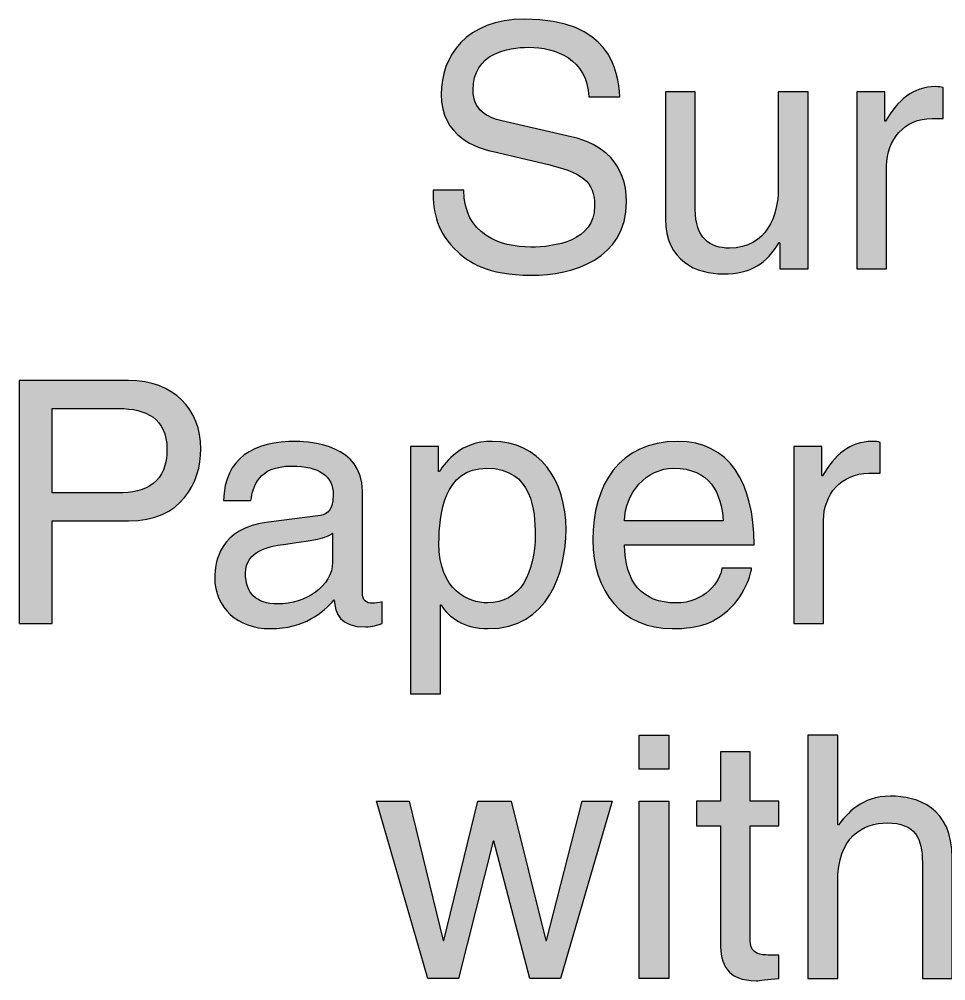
# Model space of a CAD drawing. Extents: x -2 to 117, y 23 to 140.
# Drawn here: x 9.27 to 29.53, y 23.32 to 44.36 of the extents above; entities that cross this region are included whole.
import ezdxf

# ---------------------------------------------------------------- set-up
doc = ezdxf.new("R2010")
doc.units = 0
doc.header["$MEASUREMENT"] = 0
doc.layers.add('MODEL_NAME', color=3, linetype='CONTINUOUS')

# ---------------------------------------------------------------- blocks, each defined once
blk = doc.blocks.new('AI9-BLK1')
at = {"layer": 'MODEL_NAME'}
h = blk.add_hatch(color=2, dxfattribs=at)
edge = h.paths.add_edge_path()
edge.add_spline(control_points=[(-24.844, 5.038), (-24.881, 5.861), (-25.562, 6.12), (-26.162, 6.12), (-26.614, 6.12), (-27.377, 5.994), (-27.377, 5.186), (-27.377, 4.735), (-27.059, 4.586), (-26.748, 4.512), (-26.748, 4.512), (-25.229, 4.164), (-25.229, 4.164), (-24.54, 4.001), (-24.022, 3.586), (-24.022, 2.742), (-24.022, 1.482), (-25.192, 1.134), (-26.103, 1.134), (-27.089, 1.134), (-27.474, 1.43), (-27.711, 1.645), (-28.163, 2.053), (-28.252, 2.497), (-28.252, 2.994), (-28.252, 2.994), (-27.577, 2.994), (-27.577, 2.994), (-27.577, 2.03), (-26.792, 1.749), (-26.111, 1.749), (-25.592, 1.749), (-24.718, 1.882), (-24.718, 2.645), (-24.718, 3.201), (-24.977, 3.379), (-25.851, 3.586), (-25.851, 3.586), (-26.94, 3.838), (-26.94, 3.838), (-27.289, 3.92), (-28.074, 4.164), (-28.074, 5.09), (-28.074, 5.92), (-27.533, 6.735), (-26.244, 6.735), (-24.384, 6.735), (-24.199, 5.624), (-24.17, 5.038), (-24.17, 5.038), (-24.844, 5.038), (-24.844, 5.038)], knot_values=[0, 0, 0, 0, 1, 1, 1, 2, 2, 2, 3, 3, 3, 4, 4, 4, 5, 5, 5, 6, 6, 6, 7, 7, 7, 8, 8, 8, 9, 9, 9, 10, 10, 10, 11, 11, 11, 12, 12, 12, 13, 13, 13, 14, 14, 14, 15, 15, 15, 16, 16, 16, 17, 17, 17, 17], degree=3, periodic=0)
h = blk.add_hatch(color=2, dxfattribs=at)
edge = h.paths.add_edge_path()
edge.add_spline(control_points=[(-18.332, 1.275), (-18.332, 1.275), (-18.984, 1.275), (-18.984, 1.275), (-18.984, 1.275), (-18.984, 5.149), (-18.984, 5.149), (-18.984, 5.149), (-18.369, 5.149), (-18.369, 5.149), (-18.369, 5.149), (-18.369, 4.505), (-18.369, 4.505), (-18.369, 4.505), (-18.354, 4.505), (-18.354, 4.505), (-18.095, 4.957), (-17.754, 5.26), (-17.265, 5.26), (-17.184, 5.26), (-17.146, 5.253), (-17.095, 5.238), (-17.095, 5.238), (-17.095, 4.564), (-17.095, 4.564), (-17.095, 4.564), (-17.339, 4.564), (-17.339, 4.564), (-17.947, 4.564), (-18.332, 4.09), (-18.332, 3.527), (-18.332, 3.527), (-18.332, 1.275), (-18.332, 1.275)], knot_values=[0, 0, 0, 0, 1, 1, 1, 2, 2, 2, 3, 3, 3, 4, 4, 4, 5, 5, 5, 6, 6, 6, 7, 7, 7, 8, 8, 8, 9, 9, 9, 10, 10, 10, 11, 11, 11, 11], degree=3, periodic=0)
h = blk.add_hatch(color=2, dxfattribs=at)
edge = h.paths.add_edge_path()
edge.add_spline(control_points=[(-20.665, 1.275), (-20.665, 1.275), (-20.665, 1.838), (-20.665, 1.838), (-20.665, 1.838), (-20.68, 1.853), (-20.68, 1.853), (-20.955, 1.401), (-21.288, 1.164), (-21.91, 1.164), (-22.481, 1.164), (-23.17, 1.438), (-23.17, 2.364), (-23.17, 2.364), (-23.17, 5.149), (-23.17, 5.149), (-23.17, 5.149), (-22.518, 5.149), (-22.518, 5.149), (-22.518, 5.149), (-22.518, 2.579), (-22.518, 2.579), (-22.518, 1.942), (-22.192, 1.727), (-21.769, 1.727), (-20.947, 1.727), (-20.703, 2.453), (-20.703, 3.016), (-20.703, 3.016), (-20.703, 5.149), (-20.703, 5.149), (-20.703, 5.149), (-20.051, 5.149), (-20.051, 5.149), (-20.051, 5.149), (-20.051, 1.275), (-20.051, 1.275), (-20.051, 1.275), (-20.665, 1.275), (-20.665, 1.275)], knot_values=[0, 0, 0, 0, 1, 1, 1, 2, 2, 2, 3, 3, 3, 4, 4, 4, 5, 5, 5, 6, 6, 6, 7, 7, 7, 8, 8, 8, 9, 9, 9, 10, 10, 10, 11, 11, 11, 12, 12, 12, 13, 13, 13, 13], degree=3, periodic=0)
h = blk.add_hatch(color=2, dxfattribs=at)
edge = h.paths.add_edge_path(flags=16)
edge.add_spline(control_points=[(-36.582, -3.627), (-36.582, -3.627), (-35.152, -3.627), (-35.152, -3.627), (-34.508, -3.627), (-34.071, -3.39), (-34.071, -2.671), (-34.071, -1.997), (-34.53, -1.782), (-35.123, -1.782), (-35.123, -1.782), (-36.582, -1.782), (-36.582, -1.782), (-36.582, -1.782), (-36.582, -3.627), (-36.582, -3.627)], knot_values=[0, 0, 0, 0, 1, 1, 1, 2, 2, 2, 3, 3, 3, 4, 4, 4, 5, 5, 5, 5], degree=3, periodic=0)
edge = h.paths.add_edge_path()
edge.add_spline(control_points=[(-36.582, -6.486), (-36.582, -6.486), (-37.301, -6.486), (-37.301, -6.486), (-37.301, -6.486), (-37.301, -1.167), (-37.301, -1.167), (-37.301, -1.167), (-34.908, -1.167), (-34.908, -1.167), (-33.923, -1.167), (-33.33, -1.804), (-33.33, -2.664), (-33.33, -3.405), (-33.752, -4.242), (-34.908, -4.242), (-34.908, -4.242), (-36.582, -4.242), (-36.582, -4.242), (-36.582, -4.242), (-36.582, -6.486), (-36.582, -6.486)], knot_values=[0, 0, 0, 0, 1, 1, 1, 2, 2, 2, 3, 3, 3, 4, 4, 4, 5, 5, 5, 6, 6, 6, 7, 7, 7, 7], degree=3, periodic=0)
h = blk.add_hatch(color=2, dxfattribs=at)
edge = h.paths.add_edge_path(flags=16)
edge.add_spline(control_points=[(-30.448, -4.508), (-30.552, -4.59), (-30.715, -4.649), (-31.522, -4.753), (-31.841, -4.797), (-32.352, -4.893), (-32.352, -5.383), (-32.352, -5.805), (-32.137, -6.057), (-31.648, -6.057), (-31.041, -6.057), (-30.448, -5.664), (-30.448, -5.146), (-30.448, -5.146), (-30.448, -4.508), (-30.448, -4.508)], knot_values=[0, 0, 0, 0, 1, 1, 1, 2, 2, 2, 3, 3, 3, 4, 4, 4, 5, 5, 5, 5], degree=3, periodic=0)
edge = h.paths.add_edge_path()
edge.add_spline(control_points=[(-32.834, -3.79), (-32.804, -2.864), (-32.189, -2.501), (-31.233, -2.501), (-30.922, -2.501), (-29.796, -2.59), (-29.796, -3.582), (-29.796, -3.582), (-29.796, -5.812), (-29.796, -5.812), (-29.796, -5.975), (-29.715, -6.042), (-29.581, -6.042), (-29.522, -6.042), (-29.44, -6.027), (-29.366, -6.012), (-29.366, -6.012), (-29.366, -6.486), (-29.366, -6.486), (-29.478, -6.516), (-29.574, -6.56), (-29.722, -6.56), (-30.3, -6.56), (-30.389, -6.264), (-30.411, -5.968), (-30.663, -6.242), (-31.056, -6.597), (-31.811, -6.597), (-32.522, -6.597), (-33.026, -6.146), (-33.026, -5.479), (-33.026, -5.153), (-32.93, -4.397), (-31.848, -4.264), (-31.848, -4.264), (-30.774, -4.13), (-30.774, -4.13), (-30.619, -4.116), (-30.433, -4.056), (-30.433, -3.671), (-30.433, -3.264), (-30.73, -3.041), (-31.344, -3.041), (-32.085, -3.041), (-32.189, -3.493), (-32.233, -3.79), (-32.233, -3.79), (-32.834, -3.79), (-32.834, -3.79)], knot_values=[0, 0, 0, 0, 1, 1, 1, 2, 2, 2, 3, 3, 3, 4, 4, 4, 5, 5, 5, 6, 6, 6, 7, 7, 7, 8, 8, 8, 9, 9, 9, 10, 10, 10, 11, 11, 11, 12, 12, 12, 13, 13, 13, 14, 14, 14, 15, 15, 15, 16, 16, 16, 16], degree=3, periodic=0)
h = blk.add_hatch(color=2, dxfattribs=at)
edge = h.paths.add_edge_path(flags=16)
edge.add_spline(control_points=[(-27.063, -6.035), (-26.351, -6.035), (-26.018, -5.39), (-26.018, -4.538), (-26.018, -4.042), (-26.07, -3.086), (-27.077, -3.086), (-28.018, -3.086), (-28.122, -4.101), (-28.122, -4.731), (-28.122, -5.76), (-27.477, -6.035), (-27.063, -6.035)], knot_values=[0, 0, 0, 0, 1, 1, 1, 2, 2, 2, 3, 3, 3, 4, 4, 4, 4], degree=3, periodic=0)
edge = h.paths.add_edge_path()
edge.add_spline(control_points=[(-28.744, -2.612), (-28.744, -2.612), (-28.129, -2.612), (-28.129, -2.612), (-28.129, -2.612), (-28.129, -3.16), (-28.129, -3.16), (-28.129, -3.16), (-28.114, -3.16), (-28.114, -3.16), (-27.959, -2.938), (-27.662, -2.501), (-26.959, -2.501), (-25.929, -2.501), (-25.344, -3.345), (-25.344, -4.434), (-25.344, -5.36), (-25.729, -6.597), (-27.048, -6.597), (-27.566, -6.597), (-27.907, -6.353), (-28.077, -6.079), (-28.077, -6.079), (-28.092, -6.079), (-28.092, -6.079), (-28.092, -6.079), (-28.092, -8.02), (-28.092, -8.02), (-28.092, -8.02), (-28.744, -8.02), (-28.744, -8.02), (-28.744, -8.02), (-28.744, -2.612), (-28.744, -2.612)], knot_values=[0, 0, 0, 0, 1, 1, 1, 2, 2, 2, 3, 3, 3, 4, 4, 4, 5, 5, 5, 6, 6, 6, 7, 7, 7, 8, 8, 8, 9, 9, 9, 10, 10, 10, 11, 11, 11, 11], degree=3, periodic=0)
h = blk.add_hatch(color=2, dxfattribs=at)
edge = h.paths.add_edge_path(flags=16)
edge.add_spline(control_points=[(-21.906, -4.242), (-21.943, -3.642), (-22.195, -3.086), (-22.988, -3.086), (-23.588, -3.086), (-24.062, -3.642), (-24.062, -4.242), (-24.062, -4.242), (-21.906, -4.242), (-21.906, -4.242)], knot_values=[0, 0, 0, 0, 1, 1, 1, 2, 2, 2, 3, 3, 3, 3], degree=3, periodic=0)
edge = h.paths.add_edge_path()
edge.add_spline(control_points=[(-21.284, -5.271), (-21.306, -5.457), (-21.484, -6.005), (-21.973, -6.331), (-22.151, -6.449), (-22.403, -6.597), (-23.025, -6.597), (-24.114, -6.597), (-24.758, -5.775), (-24.758, -4.656), (-24.758, -3.456), (-24.181, -2.501), (-22.899, -2.501), (-21.78, -2.501), (-21.232, -3.39), (-21.232, -4.76), (-21.232, -4.76), (-24.062, -4.76), (-24.062, -4.76), (-24.062, -5.568), (-23.684, -6.035), (-22.936, -6.035), (-22.321, -6.035), (-21.958, -5.56), (-21.936, -5.271), (-21.936, -5.271), (-21.284, -5.271), (-21.284, -5.271)], knot_values=[0, 0, 0, 0, 1, 1, 1, 2, 2, 2, 3, 3, 3, 4, 4, 4, 5, 5, 5, 6, 6, 6, 7, 7, 7, 8, 8, 8, 9, 9, 9, 9], degree=3, periodic=0)
h = blk.add_hatch(color=2, dxfattribs=at)
edge = h.paths.add_edge_path()
edge.add_spline(control_points=[(-19.713, -6.486), (-19.713, -6.486), (-20.365, -6.486), (-20.365, -6.486), (-20.365, -6.486), (-20.365, -2.612), (-20.365, -2.612), (-20.365, -2.612), (-19.75, -2.612), (-19.75, -2.612), (-19.75, -2.612), (-19.75, -3.256), (-19.75, -3.256), (-19.75, -3.256), (-19.736, -3.256), (-19.736, -3.256), (-19.476, -2.804), (-19.136, -2.501), (-18.647, -2.501), (-18.565, -2.501), (-18.528, -2.508), (-18.476, -2.523), (-18.476, -2.523), (-18.476, -3.197), (-18.476, -3.197), (-18.476, -3.197), (-18.721, -3.197), (-18.721, -3.197), (-19.328, -3.197), (-19.713, -3.671), (-19.713, -4.234), (-19.713, -4.234), (-19.713, -6.486), (-19.713, -6.486)], knot_values=[0, 0, 0, 0, 1, 1, 1, 2, 2, 2, 3, 3, 3, 4, 4, 4, 5, 5, 5, 6, 6, 6, 7, 7, 7, 8, 8, 8, 9, 9, 9, 10, 10, 10, 11, 11, 11, 11], degree=3, periodic=0)
h = blk.add_hatch(color=2, dxfattribs=at)
edge = h.paths.add_edge_path()
edge.add_spline(control_points=[(-23.092, -14.247), (-23.092, -14.247), (-23.744, -14.247), (-23.744, -14.247), (-23.744, -14.247), (-23.744, -10.373), (-23.744, -10.373), (-23.744, -10.373), (-23.092, -10.373), (-23.092, -10.373), (-23.092, -10.373), (-23.092, -14.247), (-23.092, -14.247)], knot_values=[0, 0, 0, 0, 1, 1, 1, 2, 2, 2, 3, 3, 3, 4, 4, 4, 4], degree=3, periodic=0)
edge = h.paths.add_edge_path()
edge.add_spline(control_points=[(-23.744, -9.669), (-23.744, -9.669), (-23.744, -8.928), (-23.744, -8.928), (-23.744, -8.928), (-23.092, -8.928), (-23.092, -8.928), (-23.092, -8.928), (-23.092, -9.669), (-23.092, -9.669), (-23.092, -9.669), (-23.744, -9.669), (-23.744, -9.669)], knot_values=[0, 0, 0, 0, 1, 1, 1, 2, 2, 2, 3, 3, 3, 4, 4, 4, 4], degree=3, periodic=0)
h = blk.add_hatch(color=2, dxfattribs=at)
edge = h.paths.add_edge_path()
edge.add_spline(control_points=[(-16.899, -14.247), (-16.899, -14.247), (-17.55, -14.247), (-17.55, -14.247), (-17.55, -14.247), (-17.55, -11.714), (-17.55, -11.714), (-17.55, -11.188), (-17.699, -10.847), (-18.321, -10.847), (-18.854, -10.847), (-19.403, -11.158), (-19.403, -12.136), (-19.403, -12.136), (-19.403, -14.247), (-19.403, -14.247), (-19.403, -14.247), (-20.055, -14.247), (-20.055, -14.247), (-20.055, -14.247), (-20.055, -8.928), (-20.055, -8.928), (-20.055, -8.928), (-19.403, -8.928), (-19.403, -8.928), (-19.403, -8.928), (-19.403, -10.891), (-19.403, -10.891), (-19.403, -10.891), (-19.388, -10.891), (-19.388, -10.891), (-19.203, -10.647), (-18.877, -10.262), (-18.254, -10.262), (-17.654, -10.262), (-16.899, -10.506), (-16.899, -11.61), (-16.899, -11.61), (-16.899, -14.247), (-16.899, -14.247)], knot_values=[0, 0, 0, 0, 1, 1, 1, 2, 2, 2, 3, 3, 3, 4, 4, 4, 5, 5, 5, 6, 6, 6, 7, 7, 7, 8, 8, 8, 9, 9, 9, 10, 10, 10, 11, 11, 11, 12, 12, 12, 13, 13, 13, 13], degree=3, periodic=0)
h = blk.add_hatch(color=2, dxfattribs=at)
edge = h.paths.add_edge_path()
edge.add_spline(control_points=[(-21.314, -10.914), (-21.314, -10.914), (-21.314, -13.433), (-21.314, -13.433), (-21.314, -13.736), (-21.055, -13.736), (-20.921, -13.736), (-20.921, -13.736), (-20.692, -13.736), (-20.692, -13.736), (-20.692, -13.736), (-20.692, -14.247), (-20.692, -14.247), (-20.929, -14.27), (-21.114, -14.299), (-21.181, -14.299), (-21.825, -14.299), (-21.966, -13.936), (-21.966, -13.47), (-21.966, -13.47), (-21.966, -10.914), (-21.966, -10.914), (-21.966, -10.914), (-22.492, -10.914), (-22.492, -10.914), (-22.492, -10.914), (-22.492, -10.373), (-22.492, -10.373), (-22.492, -10.373), (-21.966, -10.373), (-21.966, -10.373), (-21.966, -10.373), (-21.966, -9.291), (-21.966, -9.291), (-21.966, -9.291), (-21.314, -9.291), (-21.314, -9.291), (-21.314, -9.291), (-21.314, -10.373), (-21.314, -10.373), (-21.314, -10.373), (-20.692, -10.373), (-20.692, -10.373), (-20.692, -10.373), (-20.692, -10.914), (-20.692, -10.914), (-20.692, -10.914), (-21.314, -10.914), (-21.314, -10.914)], knot_values=[0, 0, 0, 0, 1, 1, 1, 2, 2, 2, 3, 3, 3, 4, 4, 4, 5, 5, 5, 6, 6, 6, 7, 7, 7, 8, 8, 8, 9, 9, 9, 10, 10, 10, 11, 11, 11, 12, 12, 12, 13, 13, 13, 14, 14, 14, 15, 15, 15, 16, 16, 16, 16], degree=3, periodic=0)
h = blk.add_hatch(color=2, dxfattribs=at)
edge = h.paths.add_edge_path()
edge.add_spline(control_points=[(-27.692, -14.247), (-27.692, -14.247), (-28.366, -14.247), (-28.366, -14.247), (-28.366, -14.247), (-29.485, -10.373), (-29.485, -10.373), (-29.485, -10.373), (-28.774, -10.373), (-28.774, -10.373), (-28.774, -10.373), (-28.033, -13.418), (-28.033, -13.418), (-28.033, -13.418), (-28.018, -13.418), (-28.018, -13.418), (-28.018, -13.418), (-27.27, -10.373), (-27.27, -10.373), (-27.27, -10.373), (-26.544, -10.373), (-26.544, -10.373), (-26.544, -10.373), (-25.788, -13.418), (-25.788, -13.418), (-25.788, -13.418), (-25.774, -13.418), (-25.774, -13.418), (-25.774, -13.418), (-24.988, -10.373), (-24.988, -10.373), (-24.988, -10.373), (-24.336, -10.373), (-24.336, -10.373), (-24.336, -10.373), (-25.462, -14.247), (-25.462, -14.247), (-25.462, -14.247), (-26.136, -14.247), (-26.136, -14.247), (-26.136, -14.247), (-26.922, -11.247), (-26.922, -11.247), (-26.922, -11.247), (-26.937, -11.247), (-26.937, -11.247), (-26.937, -11.247), (-27.692, -14.247), (-27.692, -14.247)], knot_values=[0, 0, 0, 0, 1, 1, 1, 2, 2, 2, 3, 3, 3, 4, 4, 4, 5, 5, 5, 6, 6, 6, 7, 7, 7, 8, 8, 8, 9, 9, 9, 10, 10, 10, 11, 11, 11, 12, 12, 12, 13, 13, 13, 14, 14, 14, 15, 15, 15, 16, 16, 16, 16], degree=3, periodic=0)
at = {"layer": 'MODEL_NAME', "color": 2}
for points in [[(-23.744, -9.669), (-23.744, -8.928), (-23.092, -8.928), (-23.092, -9.669)], [(-27.692, -14.247), (-28.366, -14.247), (-29.485, -10.373), (-28.774, -10.373), (-28.033, -13.418), (-28.018, -13.418), (-27.27, -10.373), (-26.544, -10.373), (-25.788, -13.418), (-25.774, -13.418), (-24.988, -10.373), (-24.336, -10.373), (-25.462, -14.247), (-26.136, -14.247), (-26.922, -11.247), (-26.937, -11.247)], [(-23.092, -14.247), (-23.744, -14.247), (-23.744, -10.373), (-23.092, -10.373)]]:
    blk.add_lwpolyline(points, close=True, dxfattribs=at)
for points, knots in [([(-24.844, 5.038), (-24.881, 5.861), (-25.562, 6.12), (-26.162, 6.12), (-26.614, 6.12), (-27.377, 5.994), (-27.377, 5.186), (-27.377, 4.735), (-27.059, 4.586), (-26.748, 4.512), (-26.748, 4.512), (-25.229, 4.164), (-25.229, 4.164), (-24.54, 4.001), (-24.022, 3.586), (-24.022, 2.742), (-24.022, 1.482), (-25.192, 1.134), (-26.103, 1.134), (-27.089, 1.134), (-27.474, 1.43), (-27.711, 1.645), (-28.163, 2.053), (-28.252, 2.497), (-28.252, 2.994), (-28.252, 2.994), (-27.577, 2.994), (-27.577, 2.994), (-27.577, 2.03), (-26.792, 1.749), (-26.111, 1.749), (-25.592, 1.749), (-24.718, 1.882), (-24.718, 2.645), (-24.718, 3.201), (-24.977, 3.379), (-25.851, 3.586), (-25.851, 3.586), (-26.94, 3.838), (-26.94, 3.838), (-27.289, 3.92), (-28.074, 4.164), (-28.074, 5.09), (-28.074, 5.92), (-27.533, 6.735), (-26.244, 6.735), (-24.384, 6.735), (-24.199, 5.624), (-24.17, 5.038), (-24.17, 5.038), (-24.844, 5.038), (-24.844, 5.038)], [0, 0, 0, 0, 1, 1, 1, 2, 2, 2, 3, 3, 3, 4, 4, 4, 5, 5, 5, 6, 6, 6, 7, 7, 7, 8, 8, 8, 9, 9, 9, 10, 10, 10, 11, 11, 11, 12, 12, 12, 13, 13, 13, 14, 14, 14, 15, 15, 15, 16, 16, 16, 17, 17, 17, 17]), ([(-18.332, 1.275), (-18.332, 1.275), (-18.984, 1.275), (-18.984, 1.275), (-18.984, 1.275), (-18.984, 5.149), (-18.984, 5.149), (-18.984, 5.149), (-18.369, 5.149), (-18.369, 5.149), (-18.369, 5.149), (-18.369, 4.505), (-18.369, 4.505), (-18.369, 4.505), (-18.354, 4.505), (-18.354, 4.505), (-18.095, 4.957), (-17.754, 5.26), (-17.265, 5.26), (-17.184, 5.26), (-17.146, 5.253), (-17.095, 5.238), (-17.095, 5.238), (-17.095, 4.564), (-17.095, 4.564), (-17.095, 4.564), (-17.339, 4.564), (-17.339, 4.564), (-17.947, 4.564), (-18.332, 4.09), (-18.332, 3.527), (-18.332, 3.527), (-18.332, 1.275), (-18.332, 1.275)], [0, 0, 0, 0, 1, 1, 1, 2, 2, 2, 3, 3, 3, 4, 4, 4, 5, 5, 5, 6, 6, 6, 7, 7, 7, 8, 8, 8, 9, 9, 9, 10, 10, 10, 11, 11, 11, 11]), ([(-20.665, 1.275), (-20.665, 1.275), (-20.665, 1.838), (-20.665, 1.838), (-20.665, 1.838), (-20.68, 1.853), (-20.68, 1.853), (-20.955, 1.401), (-21.288, 1.164), (-21.91, 1.164), (-22.481, 1.164), (-23.17, 1.438), (-23.17, 2.364), (-23.17, 2.364), (-23.17, 5.149), (-23.17, 5.149), (-23.17, 5.149), (-22.518, 5.149), (-22.518, 5.149), (-22.518, 5.149), (-22.518, 2.579), (-22.518, 2.579), (-22.518, 1.942), (-22.192, 1.727), (-21.769, 1.727), (-20.947, 1.727), (-20.703, 2.453), (-20.703, 3.016), (-20.703, 3.016), (-20.703, 5.149), (-20.703, 5.149), (-20.703, 5.149), (-20.051, 5.149), (-20.051, 5.149), (-20.051, 5.149), (-20.051, 1.275), (-20.051, 1.275), (-20.051, 1.275), (-20.665, 1.275), (-20.665, 1.275)], [0, 0, 0, 0, 1, 1, 1, 2, 2, 2, 3, 3, 3, 4, 4, 4, 5, 5, 5, 6, 6, 6, 7, 7, 7, 8, 8, 8, 9, 9, 9, 10, 10, 10, 11, 11, 11, 12, 12, 12, 13, 13, 13, 13]), ([(-36.582, -6.486), (-36.582, -6.486), (-37.301, -6.486), (-37.301, -6.486), (-37.301, -6.486), (-37.301, -1.167), (-37.301, -1.167), (-37.301, -1.167), (-34.908, -1.167), (-34.908, -1.167), (-33.923, -1.167), (-33.33, -1.804), (-33.33, -2.664), (-33.33, -3.405), (-33.752, -4.242), (-34.908, -4.242), (-34.908, -4.242), (-36.582, -4.242), (-36.582, -4.242), (-36.582, -4.242), (-36.582, -6.486), (-36.582, -6.486)], [0, 0, 0, 0, 1, 1, 1, 2, 2, 2, 3, 3, 3, 4, 4, 4, 5, 5, 5, 6, 6, 6, 7, 7, 7, 7]), ([(-36.582, -3.627), (-36.582, -3.627), (-35.152, -3.627), (-35.152, -3.627), (-34.508, -3.627), (-34.071, -3.39), (-34.071, -2.671), (-34.071, -1.997), (-34.53, -1.782), (-35.123, -1.782), (-35.123, -1.782), (-36.582, -1.782), (-36.582, -1.782), (-36.582, -1.782), (-36.582, -3.627), (-36.582, -3.627)], [0, 0, 0, 0, 1, 1, 1, 2, 2, 2, 3, 3, 3, 4, 4, 4, 5, 5, 5, 5]), ([(-32.834, -3.79), (-32.804, -2.864), (-32.189, -2.501), (-31.233, -2.501), (-30.922, -2.501), (-29.796, -2.59), (-29.796, -3.582), (-29.796, -3.582), (-29.796, -5.812), (-29.796, -5.812), (-29.796, -5.975), (-29.715, -6.042), (-29.581, -6.042), (-29.522, -6.042), (-29.44, -6.027), (-29.366, -6.012), (-29.366, -6.012), (-29.366, -6.486), (-29.366, -6.486), (-29.478, -6.516), (-29.574, -6.56), (-29.722, -6.56), (-30.3, -6.56), (-30.389, -6.264), (-30.411, -5.968), (-30.663, -6.242), (-31.056, -6.597), (-31.811, -6.597), (-32.522, -6.597), (-33.026, -6.146), (-33.026, -5.479), (-33.026, -5.153), (-32.93, -4.397), (-31.848, -4.264), (-31.848, -4.264), (-30.774, -4.13), (-30.774, -4.13), (-30.619, -4.116), (-30.433, -4.056), (-30.433, -3.671), (-30.433, -3.264), (-30.73, -3.041), (-31.344, -3.041), (-32.085, -3.041), (-32.189, -3.493), (-32.233, -3.79), (-32.233, -3.79), (-32.834, -3.79), (-32.834, -3.79)], [0, 0, 0, 0, 1, 1, 1, 2, 2, 2, 3, 3, 3, 4, 4, 4, 5, 5, 5, 6, 6, 6, 7, 7, 7, 8, 8, 8, 9, 9, 9, 10, 10, 10, 11, 11, 11, 12, 12, 12, 13, 13, 13, 14, 14, 14, 15, 15, 15, 16, 16, 16, 16]), ([(-28.744, -2.612), (-28.744, -2.612), (-28.129, -2.612), (-28.129, -2.612), (-28.129, -2.612), (-28.129, -3.16), (-28.129, -3.16), (-28.129, -3.16), (-28.114, -3.16), (-28.114, -3.16), (-27.959, -2.938), (-27.662, -2.501), (-26.959, -2.501), (-25.929, -2.501), (-25.344, -3.345), (-25.344, -4.434), (-25.344, -5.36), (-25.729, -6.597), (-27.048, -6.597), (-27.566, -6.597), (-27.907, -6.353), (-28.077, -6.079), (-28.077, -6.079), (-28.092, -6.079), (-28.092, -6.079), (-28.092, -6.079), (-28.092, -8.02), (-28.092, -8.02), (-28.092, -8.02), (-28.744, -8.02), (-28.744, -8.02), (-28.744, -8.02), (-28.744, -2.612), (-28.744, -2.612)], [0, 0, 0, 0, 1, 1, 1, 2, 2, 2, 3, 3, 3, 4, 4, 4, 5, 5, 5, 6, 6, 6, 7, 7, 7, 8, 8, 8, 9, 9, 9, 10, 10, 10, 11, 11, 11, 11]), ([(-21.284, -5.271), (-21.306, -5.457), (-21.484, -6.005), (-21.973, -6.331), (-22.151, -6.449), (-22.403, -6.597), (-23.025, -6.597), (-24.114, -6.597), (-24.758, -5.775), (-24.758, -4.656), (-24.758, -3.456), (-24.181, -2.501), (-22.899, -2.501), (-21.78, -2.501), (-21.232, -3.39), (-21.232, -4.76), (-21.232, -4.76), (-24.062, -4.76), (-24.062, -4.76), (-24.062, -5.568), (-23.684, -6.035), (-22.936, -6.035), (-22.321, -6.035), (-21.958, -5.56), (-21.936, -5.271), (-21.936, -5.271), (-21.284, -5.271), (-21.284, -5.271)], [0, 0, 0, 0, 1, 1, 1, 2, 2, 2, 3, 3, 3, 4, 4, 4, 5, 5, 5, 6, 6, 6, 7, 7, 7, 8, 8, 8, 9, 9, 9, 9]), ([(-19.713, -6.486), (-19.713, -6.486), (-20.365, -6.486), (-20.365, -6.486), (-20.365, -6.486), (-20.365, -2.612), (-20.365, -2.612), (-20.365, -2.612), (-19.75, -2.612), (-19.75, -2.612), (-19.75, -2.612), (-19.75, -3.256), (-19.75, -3.256), (-19.75, -3.256), (-19.736, -3.256), (-19.736, -3.256), (-19.476, -2.804), (-19.136, -2.501), (-18.647, -2.501), (-18.565, -2.501), (-18.528, -2.508), (-18.476, -2.523), (-18.476, -2.523), (-18.476, -3.197), (-18.476, -3.197), (-18.476, -3.197), (-18.721, -3.197), (-18.721, -3.197), (-19.328, -3.197), (-19.713, -3.671), (-19.713, -4.234), (-19.713, -4.234), (-19.713, -6.486), (-19.713, -6.486)], [0, 0, 0, 0, 1, 1, 1, 2, 2, 2, 3, 3, 3, 4, 4, 4, 5, 5, 5, 6, 6, 6, 7, 7, 7, 8, 8, 8, 9, 9, 9, 10, 10, 10, 11, 11, 11, 11]), ([(-27.063, -6.035), (-26.351, -6.035), (-26.018, -5.39), (-26.018, -4.538), (-26.018, -4.042), (-26.07, -3.086), (-27.077, -3.086), (-28.018, -3.086), (-28.122, -4.101), (-28.122, -4.731), (-28.122, -5.76), (-27.477, -6.035), (-27.063, -6.035)], [0, 0, 0, 0, 1, 1, 1, 2, 2, 2, 3, 3, 3, 4, 4, 4, 4]), ([(-21.906, -4.242), (-21.943, -3.642), (-22.195, -3.086), (-22.988, -3.086), (-23.588, -3.086), (-24.062, -3.642), (-24.062, -4.242), (-24.062, -4.242), (-21.906, -4.242), (-21.906, -4.242)], [0, 0, 0, 0, 1, 1, 1, 2, 2, 2, 3, 3, 3, 3]), ([(-30.448, -4.508), (-30.552, -4.59), (-30.715, -4.649), (-31.522, -4.753), (-31.841, -4.797), (-32.352, -4.893), (-32.352, -5.383), (-32.352, -5.805), (-32.137, -6.057), (-31.648, -6.057), (-31.041, -6.057), (-30.448, -5.664), (-30.448, -5.146), (-30.448, -5.146), (-30.448, -4.508), (-30.448, -4.508)], [0, 0, 0, 0, 1, 1, 1, 2, 2, 2, 3, 3, 3, 4, 4, 4, 5, 5, 5, 5]), ([(-16.899, -14.247), (-16.899, -14.247), (-17.55, -14.247), (-17.55, -14.247), (-17.55, -14.247), (-17.55, -11.714), (-17.55, -11.714), (-17.55, -11.188), (-17.699, -10.847), (-18.321, -10.847), (-18.854, -10.847), (-19.403, -11.158), (-19.403, -12.136), (-19.403, -12.136), (-19.403, -14.247), (-19.403, -14.247), (-19.403, -14.247), (-20.055, -14.247), (-20.055, -14.247), (-20.055, -14.247), (-20.055, -8.928), (-20.055, -8.928), (-20.055, -8.928), (-19.403, -8.928), (-19.403, -8.928), (-19.403, -8.928), (-19.403, -10.891), (-19.403, -10.891), (-19.403, -10.891), (-19.388, -10.891), (-19.388, -10.891), (-19.203, -10.647), (-18.877, -10.262), (-18.254, -10.262), (-17.654, -10.262), (-16.899, -10.506), (-16.899, -11.61), (-16.899, -11.61), (-16.899, -14.247), (-16.899, -14.247)], [0, 0, 0, 0, 1, 1, 1, 2, 2, 2, 3, 3, 3, 4, 4, 4, 5, 5, 5, 6, 6, 6, 7, 7, 7, 8, 8, 8, 9, 9, 9, 10, 10, 10, 11, 11, 11, 12, 12, 12, 13, 13, 13, 13]), ([(-21.314, -10.914), (-21.314, -10.914), (-21.314, -13.433), (-21.314, -13.433), (-21.314, -13.736), (-21.055, -13.736), (-20.921, -13.736), (-20.921, -13.736), (-20.692, -13.736), (-20.692, -13.736), (-20.692, -13.736), (-20.692, -14.247), (-20.692, -14.247), (-20.929, -14.27), (-21.114, -14.299), (-21.181, -14.299), (-21.825, -14.299), (-21.966, -13.936), (-21.966, -13.47), (-21.966, -13.47), (-21.966, -10.914), (-21.966, -10.914), (-21.966, -10.914), (-22.492, -10.914), (-22.492, -10.914), (-22.492, -10.914), (-22.492, -10.373), (-22.492, -10.373), (-22.492, -10.373), (-21.966, -10.373), (-21.966, -10.373), (-21.966, -10.373), (-21.966, -9.291), (-21.966, -9.291), (-21.966, -9.291), (-21.314, -9.291), (-21.314, -9.291), (-21.314, -9.291), (-21.314, -10.373), (-21.314, -10.373), (-21.314, -10.373), (-20.692, -10.373), (-20.692, -10.373), (-20.692, -10.373), (-20.692, -10.914), (-20.692, -10.914), (-20.692, -10.914), (-21.314, -10.914), (-21.314, -10.914)], [0, 0, 0, 0, 1, 1, 1, 2, 2, 2, 3, 3, 3, 4, 4, 4, 5, 5, 5, 6, 6, 6, 7, 7, 7, 8, 8, 8, 9, 9, 9, 10, 10, 10, 11, 11, 11, 12, 12, 12, 13, 13, 13, 14, 14, 14, 15, 15, 15, 16, 16, 16, 16])]:
    blk.add_open_spline(points, degree=3, knots=knots, dxfattribs=at)

msp = doc.modelspace()

# ---------------------------------------------------------------- block references
at = {"layer": 'MODEL_NAME', "color": 2}
msp.add_blockref('AI9-BLK1', (46.569, 37.624), dxfattribs=at)

doc.saveas('drawing.dxf')
